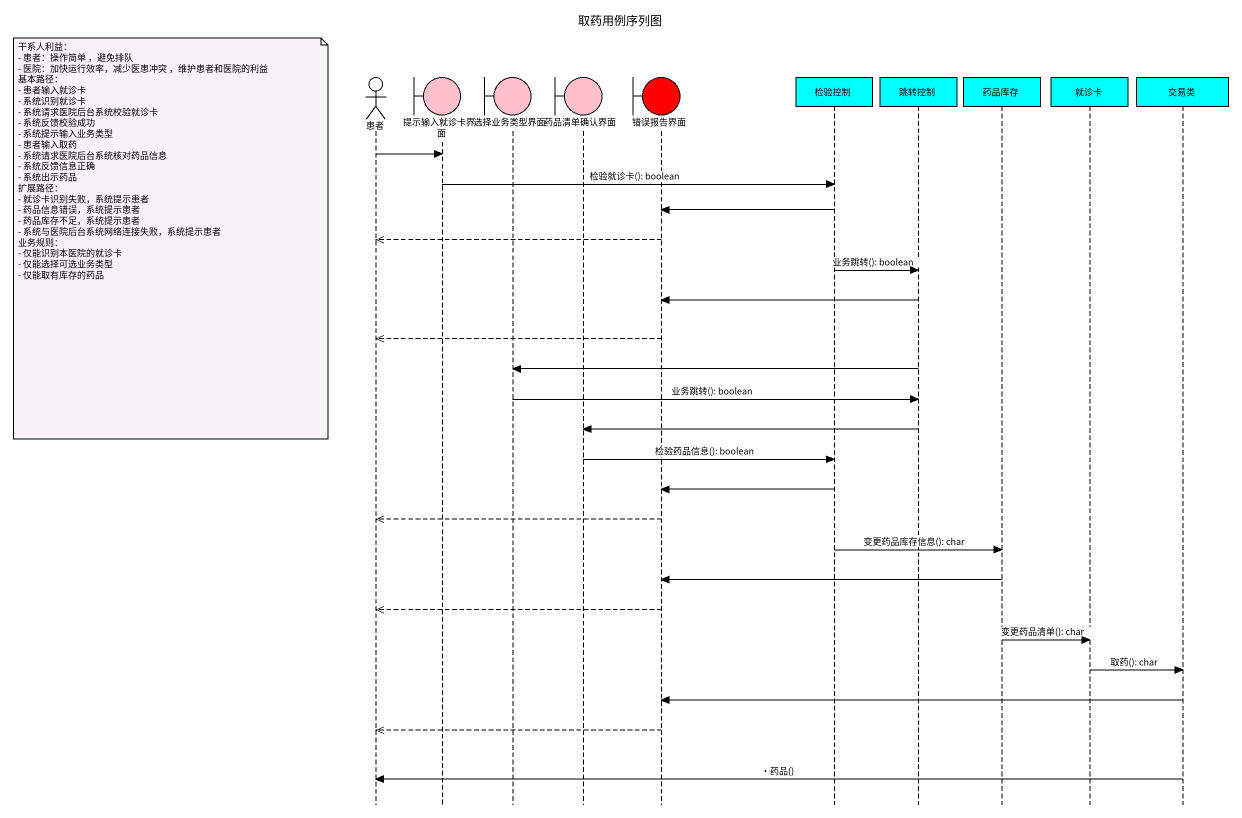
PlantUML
@startuml
title 取药用例序列图
hide footbox
actor 患者
boundary 提示输入就诊卡界面 #FFC0CB
boundary 选择业务类型界面 #FFC0CB
boundary 药品清单确认界面 #FFC0CB
boundary 错误报告界面 #FF0000
participant 检验控制 #00FFFF
participant 跳转控制 #00FFFF
participant 药品库存 #00FFFF
participant 就诊卡 #00FFFF
participant 交易类 #00FFFF

患者 -> 提示输入就诊卡界面
提示输入就诊卡界面 -> 检验控制 : 检验就诊卡(): boolean
检验控制 -> 错误报告界面
note left of 患者
  干系人利益：
  - 患者：操作简单 ，避免排队
  - 医院：加快运行效率，减少医患冲突 ，维护患者和医院的利益
  基本路径：
  - 患者输入就诊卡
  - 系统识别就诊卡
  - 系统请求医院后台系统校验就诊卡
  - 系统反馈校验成功
  - 系统提示输入业务类型
  - 患者输入取药
  - 系统请求医院后台系统核对药品信息
  - 系统反馈信息正确
  - 系统出示药品
  扩展路径：
  - 就诊卡识别失败，系统提示患者
  - 药品信息错误，系统提示患者
  - 药品库存不足，系统提示患者
  - 系统与医院后台系统网络连接失败，系统提示患者
  业务规则：
  - 仅能识别本医院的就诊卡
  - 仅能选择可选业务类型
  - 仅能取有库存的药品
end note
错误报告界面 -->> 患者
检验控制 -> 跳转控制 : 业务跳转(): boolean
跳转控制 -> 错误报告界面
错误报告界面 -->> 患者
跳转控制 -> 选择业务类型界面
选择业务类型界面 -> 跳转控制 : 业务跳转(): boolean
跳转控制 -> 药品清单确认界面
药品清单确认界面 -> 检验控制 : 检验药品信息(): boolean
检验控制 -> 错误报告界面
错误报告界面 -->> 患者
检验控制 -> 药品库存 : 变更药品库存信息(): char
药品库存 -> 错误报告界面
错误报告界面 -->> 患者
药品库存 -> 就诊卡 : 变更药品清单(): char
就诊卡 -> 交易类 : 取药(): char
交易类 -> 错误报告界面
错误报告界面 -->> 患者
交易类 -> 患者 : ·药品()
@enduml
